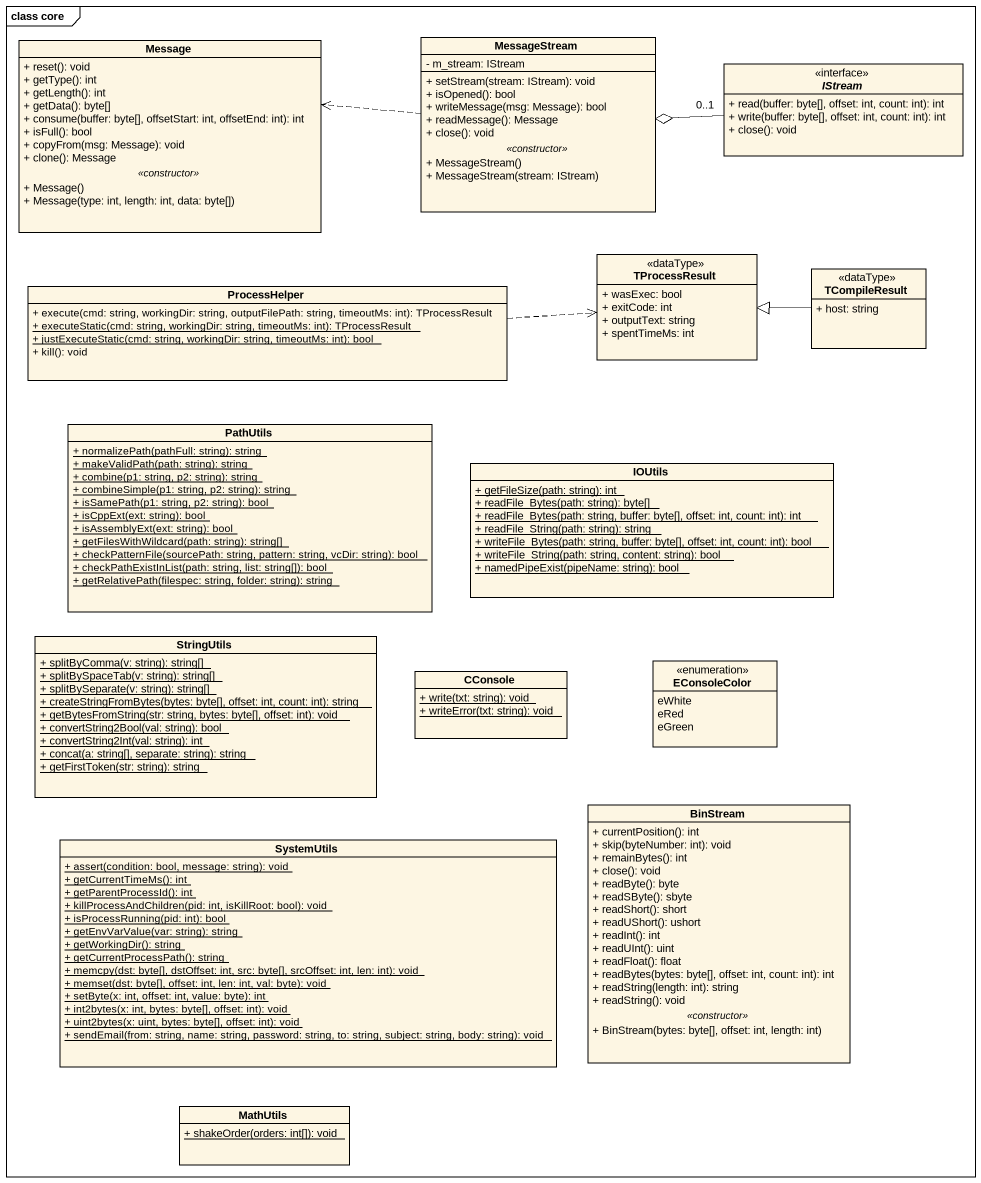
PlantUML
@startuml
mainframe class core
hide circle
hide empty members
skinparam classAttributeIconSize 0
class Message {
  + reset(): void
  + getType(): int
  + getLength(): int
  + getData(): byte[]
  + consume(buffer: byte[], offsetStart: int, offsetEnd: int): int
  + isFull(): bool
  + copyFrom(msg: Message): void
  + clone(): Message
  .. <<constructor>> ..
  + Message()
  + Message(type: int, length: int, data: byte[])
}
class MessageStream {
  - m_stream: IStream
  --
  + setStream(stream: IStream): void
  + isOpened(): bool
  + writeMessage(msg: Message): bool
  + readMessage(): Message
  + close(): void
  .. <<constructor>> ..
  + MessageStream()
  + MessageStream(stream: IStream)
}
interface IStream <<interface>> {
  + read(buffer: byte[], offset: int, count: int): int
  + write(buffer: byte[], offset: int, count: int): int
  + close(): void
}
class TProcessResult <<dataType>> {
  + wasExec: bool
  + exitCode: int
  + outputText: string
  + spentTimeMs: int
}
class TCompileResult <<dataType>> {
  + host: string
}
class ProcessHelper {
  + execute(cmd: string, workingDir: string, outputFilePath: string, timeoutMs: int): TProcessResult
  {static} + executeStatic(cmd: string, workingDir: string, timeoutMs: int): TProcessResult
  {static} + justExecuteStatic(cmd: string, workingDir: string, timeoutMs: int): bool
  + kill(): void
}
class PathUtils {
  {static} + normalizePath(pathFull: string): string
  {static} + makeValidPath(path: string): string
  {static} + combine(p1: string, p2: string): string
  {static} + combineSimple(p1: string, p2: string): string
  {static} + isSamePath(p1: string, p2: string): bool
  {static} + isCppExt(ext: string): bool
  {static} + isAssemblyExt(ext: string): bool
  {static} + getFilesWithWildcard(path: string): string[]
  {static} + checkPatternFile(sourcePath: string, pattern: string, vcDir: string): bool
  {static} + checkPathExistInList(path: string, list: string[]): bool
  {static} + getRelativePath(filespec: string, folder: string): string
}
class IOUtils {
  {static} + getFileSize(path: string): int
  {static} + readFile_Bytes(path: string): byte[]
  {static} + readFile_Bytes(path: string, buffer: byte[], offset: int, count: int): int
  {static} + readFile_String(path: string): string
  {static} + writeFile_Bytes(path: string, buffer: byte[], offset: int, count: int): bool
  {static} + writeFile_String(path: string, content: string): bool
  {static} + namedPipeExist(pipeName: string): bool
}
class StringUtils {
  {static} + splitByComma(v: string): string[]
  {static} + splitBySpaceTab(v: string): string[]
  {static} + splitBySeparate(v: string): string[]
  {static} + createStringFromBytes(bytes: byte[], offset: int, count: int): string
  {static} + getBytesFromString(str: string, bytes: byte[], offset: int): void
  {static} + convertString2Bool(val: string): bool
  {static} + convertString2Int(val: string): int
  {static} + concat(a: string[], separate: string): string
  {static} + getFirstToken(str: string): string
}
class CConsole {
  {static} + write(txt: string): void
  {static} + writeError(txt: string): void
}
enum EConsoleColor {
  eWhite
  eRed
  eGreen
}
class BinStream {
  + currentPosition(): int
  + skip(byteNumber: int): void
  + remainBytes(): int
  + close(): void
  + readByte(): byte
  + readSByte(): sbyte
  + readShort(): short
  + readUShort(): ushort
  + readInt(): int
  + readUInt(): uint
  + readFloat(): float
  + readBytes(bytes: byte[], offset: int, count: int): int
  + readString(length: int): string
  + readString(): void
  .. <<constructor>> ..
  + BinStream(bytes: byte[], offset: int, length: int)
}
class SystemUtils {
  {static} + assert(condition: bool, message: string): void
  {static} + getCurrentTimeMs(): int
  {static} + getParentProcessId(): int
  {static} + killProcessAndChildren(pid: int, isKillRoot: bool): void
  {static} + isProcessRunning(pid: int): bool
  {static} + getEnvVarValue(var: string): string
  {static} + getWorkingDir(): string
  {static} + getCurrentProcessPath(): string
  {static} + memcpy(dst: byte[], dstOffset: int, src: byte[], srcOffset: int, len: int): void
  {static} + memset(dst: byte[], offset: int, len: int, val: byte): void
  {static} + setByte(x: int, offset: int, value: byte): int
  {static} + int2bytes(x: int, bytes: byte[], offset: int): void
  {static} + uint2bytes(x: uint, bytes: byte[], offset: int): void
  {static} + sendEmail(from: string, name: string, password: string, to: string, subject: string, body: string): void
}
class MathUtils {
  {static} + shakeOrder(orders: int[]): void
}
MessageStream .left.> Message
IStream "0..1" -left-o MessageStream
TCompileResult -left-|> TProcessResult
ProcessHelper .right.> TProcessResult
@enduml
